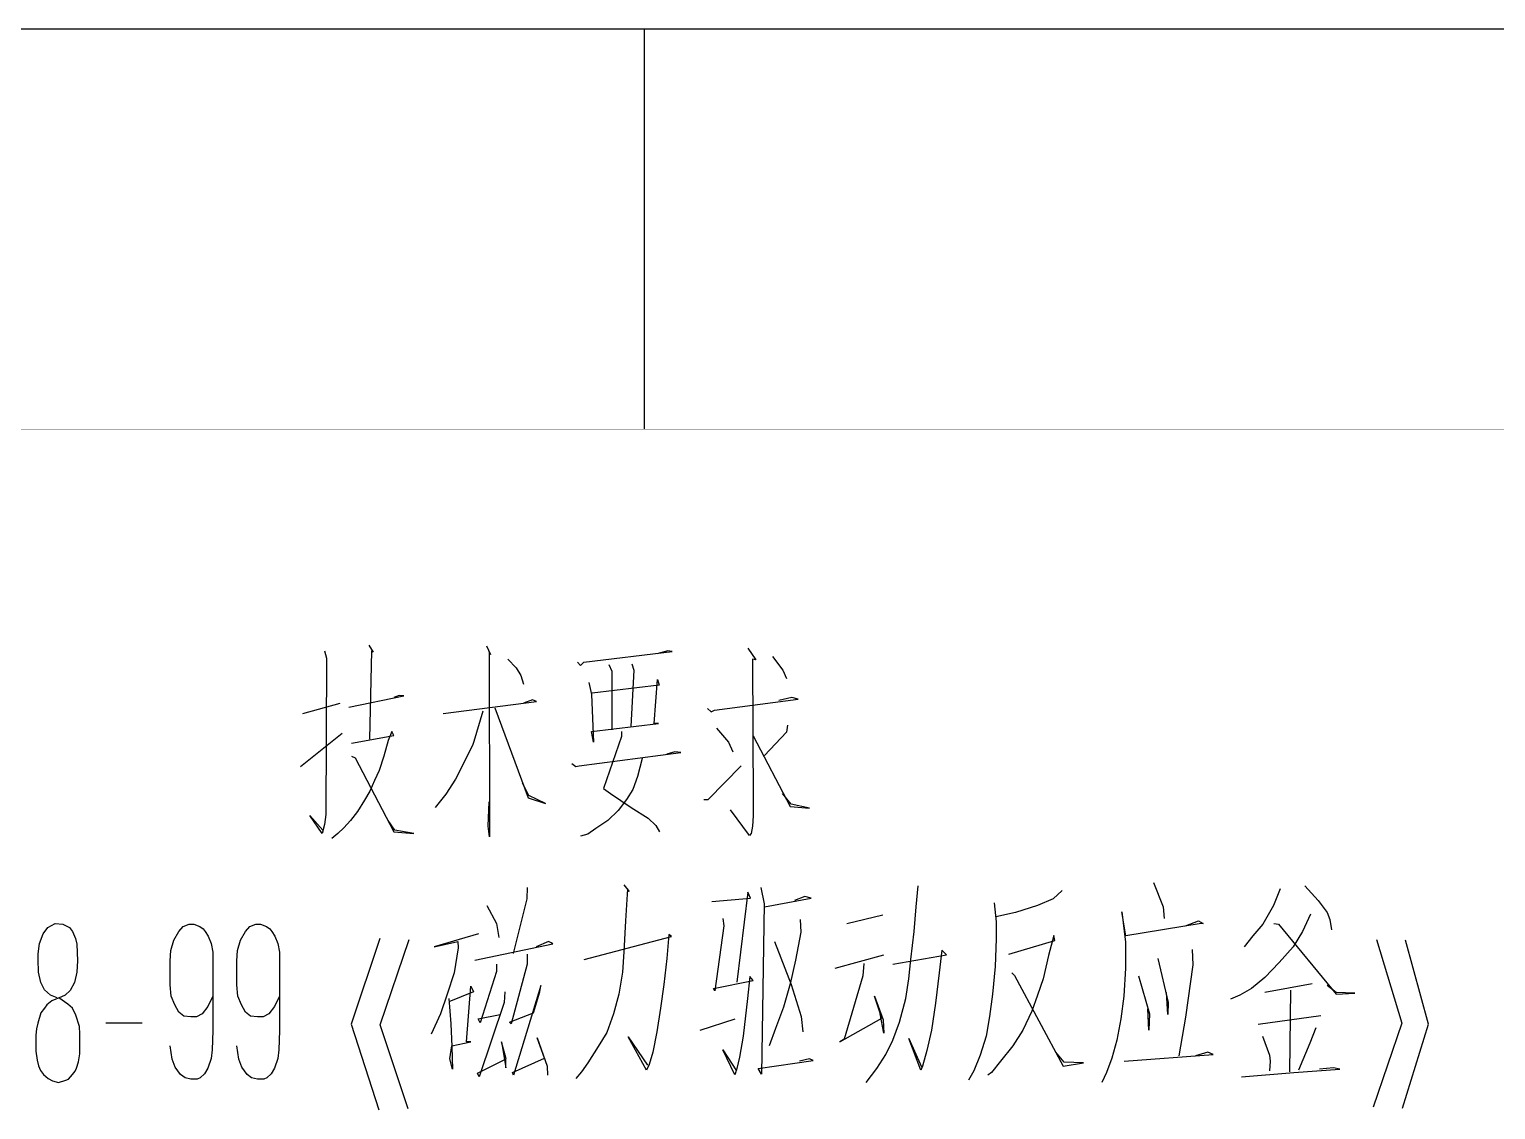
# Model space of a CAD drawing. Extents: x 0 to 8410, y 0 to 11890.
# Drawn here: x 7205 to 7571.6, y 11619.8 to 11890 of the extents above; entities that cross this region are included whole.
import ezdxf

# ---------------------------------------------------------------- set-up
doc = ezdxf.new("R2010")
doc.units = 0
doc.header["$MEASUREMENT"] = 0
doc.layers.add('6', color=7, linetype='Continuous')
doc.layers.add('8', color=7, linetype='Continuous')

# ---------------------------------------------------------------- blocks, each defined once
blk = doc.blocks.new('BLKENT714')
at = {"layer": '8', "color": 15, "linetype": 'Continuous'}
for p, q in [((8410, 11890), (0, 11890)), ((7358.75, 11790), (7358.75, 11890))]:
    blk.add_line(p, q, dxfattribs=at)
at = {"layer": '8', "color": 7, "linetype": 'Continuous', "const_width": 0.03}
blk.add_lwpolyline([(8310, 11790), (250, 11790)], dxfattribs=at)
blk = doc.blocks.new('BLKENT759')
at = {"layer": '8', "color": 2, "linetype": 'Continuous'}
for p, q in [((7289.84, 11736), (7290.89, 11734.2)), ((7319.26, 11735.8), (7320.3, 11733.6)), ((7384.61, 11735.2), (7386.58, 11732.3)), ((7278.73, 11734.6), (7279.26, 11732.7)), ((7279.26, 11732.7), (7279.12, 11693.6)), ((7290.5, 11734.6), (7289.97, 11712.5)), ((7290.89, 11734.2), (7290.5, 11734.6)), ((7320.3, 11733.6), (7319.91, 11734.4)), ((7319.91, 11734.4), (7320.04, 11688)), ((7324.61, 11732.5), (7326.71, 11730.3)), ((7342, 11731.7), (7342.78, 11730.9)), ((7342.78, 11730.9), (7343.57, 11731.7)), ((7343.57, 11731.7), (7365.66, 11734.4)), ((7355.6, 11731.3), (7356.12, 11729.7)), ((7364.61, 11734.6), (7361.87, 11733.8)), ((7365.66, 11734.4), (7364.61, 11734.6)), ((7386.58, 11732.3), (7385.79, 11732.5)), ((7385.79, 11732.5), (7385.92, 11696.2)), ((7390.76, 11733.1), (7393.37, 11729.7)), ((7326.71, 11730.3), (7327.88, 11728.4)), ((7327.88, 11728.4), (7328.54, 11726.2)), ((7349.84, 11731.1), (7350.63, 11729.5)), ((7350.63, 11729.5), (7350.63, 11714.8)), ((7356.12, 11729.7), (7355.33, 11715.6)), ((7393.37, 11729.7), (7394.29, 11727.6)), ((7344.88, 11726.6), (7345.53, 11723.6)), ((7362.39, 11726), (7345.66, 11724)), ((7361.22, 11716.4), (7362, 11727.4)), ((7362, 11727.4), (7362.39, 11726)), ((7273.37, 11718.9), (7282.65, 11721.5)), ((7284.88, 11720.5), (7298.6, 11723.3)), ((7297.43, 11723.4), (7296.12, 11722.9)), ((7298.6, 11723.3), (7297.43, 11723.4)), ((7308.41, 11718.9), (7331.8, 11721.9)), ((7321.35, 11720.3), (7329.71, 11697.8)), ((7330.76, 11722.3), (7328.54, 11721.5)), ((7331.8, 11721.9), (7330.76, 11722.3)), ((7345.53, 11723.6), (7346.05, 11711.7)), ((7376.25, 11719.7), (7397.16, 11722.5)), ((7395.6, 11722.9), (7392.33, 11722.1)), ((7397.16, 11722.5), (7395.6, 11722.9)), ((7318.34, 11719.5), (7316.12, 11711.9)), ((7374.55, 11720.1), (7375.46, 11719.3)), ((7375.46, 11719.3), (7376.25, 11719.7)), ((7272.72, 11705.6), (7283.18, 11714)), ((7285.53, 11711.5), (7296.12, 11713.4)), ((7295.6, 11714.4), (7294.68, 11712.1)), ((7296.12, 11713.4), (7295.6, 11714.4)), ((7345.53, 11714.4), (7362.26, 11716.4)), ((7346.05, 11711.7), (7345.53, 11714.4)), ((7352.98, 11713.1), (7348.54, 11700.1)), ((7352.98, 11714.4), (7352.98, 11713.1)), ((7362.26, 11716.4), (7361.22, 11716.4)), ((7376.77, 11715.2), (7379.78, 11711.7)), ((7385.92, 11713.3), (7395.2, 11695.6)), ((7394.29, 11714.2), (7388.8, 11708.4)), ((7394.55, 11716), (7394.29, 11714.2)), ((7294.68, 11712.1), (7293.63, 11708.2)), ((7315.86, 11711.1), (7314.03, 11707.4)), ((7316.12, 11711.9), (7315.86, 11711.1)), ((7366.31, 11709.3), (7364.35, 11708.7)), ((7367.88, 11709.1), (7366.31, 11709.3)), ((7379.78, 11711.7), (7380.82, 11709.3)), ((7285.53, 11708.2), (7286.45, 11707.8)), ((7286.45, 11707.8), (7296.12, 11689.3)), ((7293.63, 11708.2), (7292.46, 11704.6)), ((7314.03, 11707.4), (7311.54, 11702.5)), ((7340.56, 11706.4), (7341.61, 11705.6)), ((7341.61, 11705.6), (7342.39, 11705.8)), ((7342.39, 11705.8), (7367.88, 11709.1)), ((7358.21, 11707.6), (7357.03, 11703.1)), ((7374.68, 11697.4), (7382.92, 11705.8)), ((7291.28, 11702.1), (7290.11, 11699.5)), ((7292.46, 11704.6), (7291.28, 11702.1)), ((7311.54, 11702.5), (7309.06, 11698.7)), ((7357.03, 11703.1), (7355.86, 11699.9)), ((7290.11, 11699.5), (7288.8, 11697.2)), ((7309.06, 11698.7), (7306.45, 11695.4)), ((7329.84, 11698.4), (7328.28, 11701.5)), ((7334.03, 11696.4), (7329.84, 11698.4)), ((7348.54, 11700.1), (7350.24, 11698.9)), ((7350.24, 11698.9), (7355.46, 11695.4)), ((7355.86, 11699.9), (7354.29, 11697.4)), ((7395.46, 11696.2), (7393.24, 11698.9)), ((7288.8, 11697.2), (7286.97, 11694.4)), ((7319.65, 11690.7), (7319.91, 11696.8)), ((7329.71, 11697.8), (7334.03, 11696.4)), ((7352.2, 11694.6), (7349.58, 11692.1)), ((7354.29, 11697.4), (7352.2, 11694.6)), ((7355.46, 11695.4), (7359.65, 11692.7)), ((7373.63, 11697.4), (7374.68, 11697.4)), ((7385.01, 11688.4), (7380.3, 11694.8)), ((7385.92, 11696.2), (7385.92, 11693.3)), ((7395.2, 11695.6), (7400.04, 11695.2)), ((7400.04, 11695.2), (7395.46, 11696.2)), ((7278.21, 11688.9), (7275.07, 11693.4)), ((7275.07, 11693.4), (7278.34, 11689.7)), ((7278.73, 11691.1), (7278.21, 11688.9)), ((7279.12, 11693.6), (7278.73, 11691.1)), ((7285.27, 11692.1), (7283.57, 11690.3)), ((7286.97, 11694.4), (7285.27, 11692.1)), ((7296.38, 11689.7), (7294.68, 11692.1)), ((7349.58, 11692.1), (7346.58, 11690.1)), ((7359.65, 11692.7), (7361.61, 11690.9)), ((7361.61, 11690.9), (7362.52, 11689.3)), ((7385.92, 11693.3), (7385.79, 11690.7)), ((7282.13, 11688.9), (7280.56, 11687.6)), ((7283.57, 11690.3), (7282.13, 11688.9)), ((7296.12, 11689.3), (7301.09, 11688.9)), ((7301.09, 11688.9), (7296.38, 11689.7)), ((7320.04, 11688), (7319.65, 11690.7)), ((7344.61, 11688.7), (7342.78, 11688.2)), ((7346.58, 11690.1), (7344.61, 11688.7)), ((7385.4, 11688.9), (7385.01, 11688.4)), ((7385.79, 11690.7), (7385.4, 11688.9)), ((7486.04, 11676.6), (7488.4, 11670.5)), ((7329.44, 11675.4), (7329.31, 11672.5)), ((7353.63, 11676), (7354.93, 11674.4)), ((7354.54, 11675), (7354.02, 11667)), ((7354.93, 11674.4), (7354.54, 11675)), ((7375.59, 11671.9), (7385.26, 11672.7)), ((7384.61, 11674.2), (7381.86, 11651.7)), ((7385.26, 11672.7), (7384.61, 11674.2)), ((7387.87, 11675.4), (7388.66, 11671.3)), ((7388.79, 11670.5), (7400.42, 11672.7)), ((7398.85, 11673.1), (7396.24, 11672.1)), ((7400.42, 11672.7), (7398.85, 11673.1)), ((7426.7, 11670.5), (7427.22, 11675.8)), ((7463.17, 11674.6), (7460.95, 11672.5)), ((7517.68, 11675), (7515.98, 11670.9)), ((7523.82, 11675.8), (7527.22, 11672.1)), ((7319.38, 11670.9), (7321.73, 11666.4)), ((7329.31, 11672.5), (7325.91, 11658.9)), ((7388.66, 11671.3), (7388.01, 11628.7)), ((7426.17, 11664.4), (7426.7, 11670.5)), ((7446.17, 11671.5), (7446.7, 11666.8)), ((7451.53, 11669.1), (7446.57, 11668)), ((7457.02, 11670.9), (7451.53, 11669.1)), ((7460.95, 11672.5), (7457.02, 11670.9)), ((7479.12, 11663.3), (7478.07, 11669.3)), ((7478.07, 11669.3), (7478.98, 11661.7)), ((7488.4, 11670.5), (7488.66, 11667.6)), ((7515.98, 11670.9), (7513.36, 11666.2)), ((7527.22, 11672.1), (7529.44, 11669.1)), ((7529.44, 11669.1), (7530.1, 11667.4)), ((7208.4, 11663.8), (7209.57, 11665.4)), ((7209.57, 11665.4), (7211.4, 11666.4)), ((7211.4, 11666.4), (7213.36, 11666.2)), ((7213.36, 11666.2), (7215, 11665.4)), ((7215, 11665.4), (7215.78, 11664.4)), ((7242.32, 11664.4), (7243.43, 11665.6)), ((7243.43, 11665.6), (7244.93, 11666.2)), ((7244.93, 11666.2), (7246.11, 11666.2)), ((7246.11, 11666.2), (7247.61, 11665.6)), ((7247.61, 11665.6), (7248.46, 11665)), ((7258.99, 11664.4), (7260.1, 11665.6)), ((7260.1, 11665.6), (7261.6, 11666.2)), ((7261.6, 11666.2), (7262.78, 11666.2)), ((7262.78, 11666.2), (7264.28, 11665.6)), ((7264.28, 11665.6), (7265.13, 11665)), ((7321.73, 11666.4), (7322.38, 11662.9)), ((7354.02, 11667), (7353.63, 11659.3)), ((7378.59, 11665.8), (7376.37, 11649.5)), ((7378.33, 11667.6), (7378.59, 11665.8)), ((7397.68, 11667.4), (7397.81, 11664.2)), ((7409.31, 11666.4), (7418.33, 11668.5)), ((7446.7, 11666.8), (7446.7, 11662.5)), ((7497.94, 11666.4), (7479.12, 11663.3)), ((7494.02, 11665.8), (7497.29, 11667)), ((7497.29, 11667), (7498.46, 11666.4)), ((7498.46, 11666.4), (7497.94, 11666.4)), ((7513.36, 11666.2), (7510.88, 11663.3)), ((7516.11, 11666.4), (7517.29, 11666.2)), ((7517.29, 11666.2), (7531.66, 11648.7)), ((7525.26, 11668.7), (7523.3, 11664.4)), ((7530.1, 11667.4), (7530.49, 11664.8)), ((7207.48, 11661.4), (7208.4, 11663.8)), ((7215.78, 11664.4), (7216.5, 11662.6)), ((7216.5, 11662.6), (7216.83, 11661.2)), ((7240.36, 11659.6), (7241.08, 11662.2)), ((7241.08, 11662.2), (7242.32, 11664.4)), ((7248.46, 11665), (7248.92, 11664.4)), ((7248.92, 11664.4), (7249.7, 11663.2)), ((7249.7, 11663.2), (7250.42, 11661.4)), ((7257.03, 11659.6), (7257.74, 11662.2)), ((7257.74, 11662.2), (7258.99, 11664.4)), ((7265.13, 11665), (7265.59, 11664.4)), ((7265.59, 11664.4), (7266.37, 11663.2)), ((7266.37, 11663.2), (7267.09, 11661.4)), ((7292.58, 11662.6), (7285.39, 11641.2)), ((7292.71, 11641), (7299.9, 11662.4)), ((7317.29, 11663.8), (7306.18, 11660.5)), ((7306.18, 11660.5), (7312.06, 11661.9)), ((7312.06, 11661.9), (7312.19, 11660.3)), ((7334.8, 11661.9), (7331.67, 11660.5)), ((7335.46, 11661.5), (7334.8, 11661.9)), ((7343.69, 11657.4), (7365.52, 11663.1)), ((7364.87, 11663.6), (7364.35, 11657.6)), ((7365.52, 11663.1), (7364.87, 11663.6)), ((7391.27, 11661.9), (7395.46, 11651.1)), ((7397.81, 11664.2), (7396.5, 11657.2)), ((7425.39, 11657.4), (7426.17, 11664.4)), ((7446.7, 11662.5), (7446.44, 11655.6)), ((7449.84, 11658.7), (7461.34, 11662.1)), ((7461.08, 11663.4), (7459.77, 11658.4)), ((7461.34, 11662.1), (7461.08, 11663.4)), ((7478.98, 11661.7), (7478.98, 11655.2)), ((7510.88, 11663.3), (7508.66, 11660.5)), ((7523.3, 11664.4), (7520.95, 11660.5)), ((7541.73, 11662.4), (7548.13, 11641.4)), ((7554.8, 11641.2), (7549.05, 11662.2)), ((7207.16, 11658.8), (7207.48, 11661.4)), ((7207.16, 11657.4), (7207.16, 11658.8)), ((7216.83, 11661.2), (7217.02, 11657)), ((7240.16, 11657), (7240.36, 11659.6)), ((7250.42, 11661.4), (7250.82, 11659.2)), ((7250.82, 11659.2), (7250.88, 11657)), ((7256.83, 11657), (7257.03, 11659.6)), ((7267.09, 11661.4), (7267.48, 11659.2)), ((7267.48, 11659.2), (7267.55, 11657)), ((7312.19, 11660.3), (7311.14, 11654)), ((7316.37, 11657.2), (7335.85, 11661.3)), ((7329.44, 11658.7), (7329.44, 11656.2)), ((7335.85, 11661.3), (7335.46, 11661.5)), ((7353.63, 11659.3), (7353.23, 11654.2)), ((7406.44, 11655.2), (7418.59, 11658.5)), ((7420.82, 11656.2), (7434.28, 11658.5)), ((7433.1, 11659.7), (7432.45, 11654)), ((7434.28, 11658.5), (7433.1, 11659.7)), ((7459.77, 11658.4), (7458.46, 11652.5)), ((7495.72, 11659.9), (7495.85, 11656)), ((7520.95, 11660.5), (7517.42, 11656.6)), ((7207.29, 11654.2), (7207.16, 11657.4)), ((7217.02, 11657), (7216.83, 11654.2)), ((7240.16, 11654.2), (7240.16, 11657)), ((7250.88, 11657), (7250.88, 11647.8)), ((7256.83, 11654.2), (7256.83, 11657)), ((7267.55, 11657), (7267.55, 11647.8)), ((7321.73, 11654.4), (7317.68, 11641.5)), ((7321.73, 11656.2), (7321.73, 11654.4)), ((7329.44, 11656.2), (7325.39, 11641.3)), ((7364.35, 11657.6), (7363.56, 11651.1)), ((7396.5, 11657.2), (7395.19, 11651.3)), ((7413.63, 11656.4), (7413.36, 11653.3)), ((7424.87, 11652.5), (7425.39, 11657.4)), ((7446.44, 11655.6), (7445.78, 11648.7)), ((7478.98, 11655.2), (7478.59, 11648.2)), ((7487.09, 11657.6), (7489.7, 11646.6)), ((7495.85, 11656), (7494.02, 11642.9)), ((7517.42, 11656.6), (7513.89, 11652.9)), ((7207.81, 11651.6), (7207.29, 11654.2)), ((7208.72, 11649.8), (7207.81, 11651.6)), ((7216.24, 11651.6), (7215.19, 11649.6)), ((7216.83, 11654.2), (7216.24, 11651.6)), ((7240.16, 11651), (7240.16, 11654.2)), ((7240.42, 11648.2), (7240.16, 11651)), ((7256.83, 11651), (7256.83, 11654.2)), ((7257.09, 11648.2), (7256.83, 11651)), ((7311.14, 11654), (7309.44, 11648.7)), ((7314.28, 11636.8), (7315.33, 11650.7)), ((7315.33, 11650.7), (7315.98, 11649.3)), ((7332.84, 11650.9), (7326.04, 11628.4)), ((7332.58, 11649.3), (7332.84, 11650.9)), ((7353.23, 11654.2), (7352.32, 11648.7)), ((7363.56, 11651.1), (7362.78, 11645.2)), ((7375.98, 11650.1), (7385.91, 11652.1)), ((7385.13, 11653.1), (7384.48, 11647.6)), ((7385.91, 11652.1), (7385.13, 11653.1)), ((7395.19, 11651.3), (7393.5, 11645.4)), ((7395.46, 11651.1), (7397.94, 11643.1)), ((7413.36, 11653.3), (7408.66, 11637.4)), ((7424.08, 11647.6), (7424.87, 11652.5)), ((7432.45, 11654), (7431.53, 11646.4)), ((7450.62, 11654), (7451.27, 11653.4)), ((7451.27, 11653.4), (7463.43, 11630.7)), ((7458.46, 11652.5), (7457.02, 11648.4)), ((7482.25, 11653.3), (7485, 11643.8)), ((7513.89, 11652.9), (7510.49, 11650.1)), ((7525.65, 11651.3), (7513.89, 11649.1)), ((7531.66, 11649.1), (7529.44, 11650.9)), ((7210.23, 11648.4), (7208.72, 11649.8)), ((7210.62, 11647), (7209.38, 11646)), ((7211.93, 11647.8), (7210.23, 11648.4)), ((7213.04, 11648), (7210.62, 11647)), ((7214.61, 11646.2), (7212.38, 11647.8)), ((7213.95, 11648.4), (7213.04, 11648)), ((7215.19, 11649.6), (7213.95, 11648.4)), ((7241.34, 11646), (7240.42, 11648.2)), ((7250.82, 11648.2), (7249.57, 11645.6)), ((7250.88, 11647.8), (7250.88, 11639.6)), ((7258.01, 11646), (7257.09, 11648.2)), ((7267.48, 11648.2), (7266.24, 11645.6)), ((7267.55, 11647.8), (7267.55, 11639.6)), ((7309.44, 11648.7), (7307.74, 11643.8)), ((7315.98, 11649.3), (7309.84, 11646.8)), ((7309.84, 11647.6), (7310.36, 11641.3)), ((7323.82, 11649.3), (7323.69, 11646.6)), ((7331.01, 11644), (7332.58, 11649.3)), ((7352.32, 11648.7), (7351.01, 11643.8)), ((7376.37, 11649.5), (7375.98, 11650.1)), ((7384.48, 11647.6), (7383.43, 11638.2)), ((7418.07, 11642.7), (7416.24, 11648.2)), ((7416.24, 11648.2), (7418.46, 11642.3)), ((7422.51, 11641.7), (7424.08, 11647.6)), ((7445.78, 11648.7), (7445, 11643.1)), ((7457.02, 11648.4), (7455.59, 11644.4)), ((7478.59, 11648.2), (7477.81, 11642.5)), ((7489.57, 11643.6), (7489.31, 11649.1)), ((7507.61, 11648.4), (7505.26, 11647.4)), ((7510.49, 11650.1), (7507.61, 11648.4)), ((7520.29, 11649.7), (7520.03, 11629.3)), ((7536.37, 11648.9), (7531.66, 11649.1)), ((7531.66, 11648.7), (7536.37, 11648.9)), ((7207.81, 11644), (7207.09, 11641.4)), ((7208.72, 11645.2), (7207.81, 11644)), ((7209.38, 11646), (7208.72, 11645.2)), ((7215.78, 11645.2), (7214.61, 11646.2)), ((7216.57, 11643.4), (7215.78, 11645.2)), ((7217.48, 11640.6), (7216.57, 11643.4)), ((7242.32, 11644.2), (7241.34, 11646)), ((7243.63, 11643.2), (7242.32, 11644.2)), ((7248.2, 11643.8), (7246.76, 11643)), ((7249.57, 11645.6), (7248.2, 11643.8)), ((7258.99, 11644.2), (7258.01, 11646)), ((7260.29, 11643.2), (7258.99, 11644.2)), ((7264.87, 11643.8), (7263.43, 11643)), ((7266.24, 11645.6), (7264.87, 11643.8)), ((7307.74, 11643.8), (7305.39, 11638.7)), ((7317.16, 11642.5), (7322.65, 11643.6)), ((7323.69, 11646.6), (7317.42, 11628)), ((7325, 11641.7), (7331.01, 11644)), ((7351.01, 11643.8), (7349.31, 11639.1)), ((7362.78, 11645.2), (7361.86, 11639.3)), ((7393.5, 11645.4), (7391.54, 11640.1)), ((7418.59, 11638.9), (7417.68, 11643.8)), ((7431.53, 11646.4), (7430.49, 11639.7)), ((7455.59, 11644.4), (7453.36, 11639.7)), ((7484.87, 11639.7), (7484.61, 11645)), ((7485, 11643.8), (7484.87, 11639.7)), ((7489.7, 11646.6), (7489.57, 11643.6)), ((7527.87, 11643.3), (7512.19, 11641.1)), ((7206.76, 11640), (7206.57, 11638.4)), ((7207.09, 11641.4), (7206.76, 11640)), ((7217.61, 11638.8), (7217.48, 11640.6)), ((7233.17, 11641.4), (7224.08, 11641.4)), ((7245.33, 11643), (7243.63, 11643.2)), ((7246.76, 11643), (7245.33, 11643)), ((7250.88, 11639.6), (7250.69, 11634.8)), ((7261.99, 11643), (7260.29, 11643.2)), ((7263.43, 11643), (7261.99, 11643)), ((7267.55, 11639.6), (7267.35, 11634.8)), ((7285.39, 11641.2), (7292.32, 11619.8)), ((7299.64, 11620), (7292.71, 11641)), ((7310.36, 11641.3), (7310.62, 11635.6)), ((7317.68, 11641.5), (7317.16, 11642.5)), ((7325.39, 11641.3), (7325, 11641.7)), ((7372.71, 11639.7), (7381.47, 11642.5)), ((7391.54, 11640.1), (7389.97, 11635.8)), ((7397.94, 11643.1), (7398.33, 11639.3)), ((7407.61, 11636.8), (7418.07, 11642.7)), ((7418.46, 11642.3), (7418.59, 11638.9)), ((7420.82, 11637.2), (7422.51, 11641.7)), ((7430.49, 11639.7), (7429.31, 11634.6)), ((7445, 11643.1), (7444.21, 11638.2)), ((7453.36, 11639.7), (7450.88, 11635.8)), ((7477.81, 11642.5), (7476.89, 11637.2)), ((7494.02, 11642.9), (7492.32, 11633.3)), ((7526.57, 11640.3), (7525.13, 11636.4)), ((7548.13, 11641.4), (7540.95, 11620.4)), ((7548.27, 11620.2), (7554.8, 11641.2)), ((7206.57, 11638.4), (7206.57, 11636.6)), ((7206.57, 11636.6), (7206.63, 11634.4)), ((7217.61, 11636.2), (7217.61, 11638.8)), ((7217.61, 11633.8), (7217.61, 11636.2)), ((7310.62, 11635.8), (7315.33, 11636.8)), ((7315.33, 11636.8), (7314.28, 11636.8)), ((7324.22, 11632.5), (7323.04, 11636.8)), ((7323.04, 11636.8), (7324.08, 11630.3)), ((7333.76, 11632.7), (7331.93, 11637.8)), ((7331.93, 11637.8), (7334.41, 11630.7)), ((7349.31, 11639.1), (7347.22, 11635.6)), ((7359.25, 11629.7), (7354.67, 11638)), ((7354.67, 11638), (7359.51, 11630.9)), ((7361.86, 11639.3), (7360.82, 11634.2)), ((7383.43, 11638.2), (7382.52, 11632.9)), ((7408.66, 11637.4), (7407.61, 11636.8)), ((7419.12, 11633.6), (7420.82, 11637.2)), ((7427.87, 11629.7), (7424.87, 11637.6)), ((7424.87, 11637.6), (7428.01, 11630.5)), ((7444.21, 11638.2), (7442.65, 11633.4)), ((7476.89, 11637.2), (7475.59, 11632.7)), ((7513.23, 11638.2), (7515.06, 11633.4)), ((7525.13, 11636.4), (7522.25, 11629.7)), ((7206.63, 11634.4), (7206.89, 11632.2)), ((7217.22, 11631.8), (7217.61, 11633.8)), ((7240.69, 11632.4), (7240.16, 11635.8)), ((7241.4, 11630.4), (7240.69, 11632.4)), ((7250.42, 11632.6), (7249.57, 11630.2)), ((7250.69, 11634.8), (7250.42, 11632.6)), ((7257.35, 11632.4), (7256.83, 11635.8)), ((7258.07, 11630.4), (7257.35, 11632.4)), ((7267.09, 11632.6), (7266.24, 11630.2)), ((7267.35, 11634.8), (7267.09, 11632.6)), ((7310.1, 11632.5), (7310.62, 11635.8)), ((7310.75, 11629.9), (7310.1, 11632.5)), ((7310.62, 11635.6), (7310.75, 11629.9)), ((7317.03, 11628.9), (7324.22, 11632.5)), ((7324.08, 11630.3), (7324.08, 11632.5)), ((7325.78, 11629.1), (7333.76, 11632.7)), ((7347.22, 11635.6), (7344.61, 11631.5)), ((7360.82, 11634.2), (7359.9, 11631.1)), ((7381.34, 11628.5), (7378.33, 11634.8)), ((7378.33, 11634.8), (7381.73, 11629.5)), ((7382.52, 11632.9), (7381.86, 11630.1)), ((7400.03, 11632.5), (7397.55, 11631.9)), ((7400.95, 11632.1), (7400.03, 11632.5)), ((7416.89, 11630.1), (7419.12, 11633.6)), ((7429.31, 11634.6), (7428.27, 11630.7)), ((7442.65, 11633.4), (7441.08, 11629.5)), ((7450.88, 11635.8), (7447.74, 11631.9)), ((7463.69, 11631.7), (7461.6, 11634.2)), ((7475.59, 11632.7), (7474.28, 11629.1)), ((7478.72, 11631.9), (7500.95, 11633.6)), ((7499.64, 11634.2), (7496.5, 11633.3)), ((7500.95, 11633.6), (7499.64, 11634.2)), ((7515.06, 11633.4), (7515.19, 11631.9)), ((7206.89, 11632.2), (7207.29, 11630.8)), ((7207.29, 11630.8), (7207.74, 11629.6)), ((7207.74, 11629.6), (7208.53, 11628.6)), ((7208.53, 11628.6), (7209.64, 11627.6)), ((7214.8, 11627.4), (7215.78, 11628.6)), ((7215.78, 11628.6), (7216.44, 11629.4)), ((7216.44, 11629.4), (7216.76, 11630.2)), ((7216.76, 11630.2), (7217.22, 11631.8)), ((7242.78, 11628.6), (7241.4, 11630.4)), ((7243.89, 11627.8), (7242.78, 11628.6)), ((7248.79, 11628.8), (7247.68, 11627.8)), ((7249.57, 11630.2), (7248.79, 11628.8)), ((7259.44, 11628.6), (7258.07, 11630.4)), ((7260.55, 11627.8), (7259.44, 11628.6)), ((7265.46, 11628.8), (7264.35, 11627.8)), ((7266.24, 11630.2), (7265.46, 11628.8)), ((7317.42, 11628), (7317.03, 11628.9)), ((7326.04, 11628.4), (7325.78, 11629.1)), ((7334.41, 11630.7), (7334.54, 11628.4)), ((7343.04, 11629.3), (7341.6, 11627.6)), ((7344.61, 11631.5), (7343.04, 11629.3)), ((7359.9, 11631.1), (7359.25, 11629.7)), ((7381.86, 11630.1), (7381.34, 11628.5)), ((7387.22, 11630.1), (7400.95, 11632.1)), ((7388.01, 11628.7), (7387.22, 11630.1)), ((7414.15, 11626.6), (7416.89, 11630.1)), ((7428.27, 11630.7), (7427.87, 11629.7)), ((7441.08, 11629.5), (7439.77, 11627.2)), ((7445.52, 11629.1), (7444.61, 11628.4)), ((7447.74, 11631.9), (7445.52, 11629.1)), ((7463.43, 11630.7), (7468.53, 11631.5)), ((7468.53, 11631.5), (7463.69, 11631.7)), ((7474.28, 11629.1), (7473.1, 11626.6)), ((7508, 11628), (7521.08, 11629.1)), ((7515.19, 11631.9), (7515.06, 11629.5)), ((7521.08, 11629.1), (7532.58, 11629.9)), ((7531.01, 11630.3), (7527.48, 11629.9)), ((7532.58, 11629.9), (7531.01, 11630.3)), ((7209.64, 11627.6), (7210.75, 11627)), ((7210.75, 11627), (7212.25, 11626.6)), ((7212.25, 11626.6), (7214.08, 11627.2)), ((7214.08, 11627.2), (7214.8, 11627.4)), ((7245.33, 11627.4), (7243.89, 11627.8)), ((7246.89, 11627.4), (7245.33, 11627.4)), ((7247.68, 11627.8), (7246.89, 11627.4)), ((7261.99, 11627.4), (7260.55, 11627.8)), ((7263.56, 11627.4), (7261.99, 11627.4)), ((7264.35, 11627.8), (7263.56, 11627.4))]:
    blk.add_line(p, q, dxfattribs=at)

msp = doc.modelspace()

# ---------------------------------------------------------------- block references
at = {"layer": '6'}
for name in ['BLKENT714', 'BLKENT759']:
    msp.add_blockref(name, (0, 0), dxfattribs=at)

doc.saveas('drawing.dxf')
